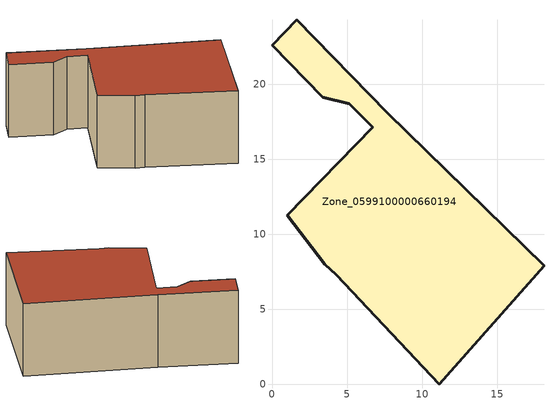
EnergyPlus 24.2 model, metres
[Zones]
Zone_0599100000660194
 floor ground (C_G): 5.14,18.69 3.4,19.12 0,22.58 1.66,24.29 7.7,18.09 18.13,7.9 11.16,0 4.28,7.31 3.53,8 1.02,11.25 6.73,17.11 z0.52
 wall outside (C_F): 3.4,19.12 5.14,18.69 6.73,17.11 1.02,11.25 3.53,8 4.28,7.31 11.16,0 18.13,7.9 7.7,18.09 1.66,24.29 0,22.58 3.4,19.12 z0.52:9.68
 roof outside (C_R): 4.28,7.31 11.16,0 18.13,7.9 7.7,18.09 1.66,24.29 0,22.58 3.4,19.12 5.14,18.69 6.73,17.11 1.02,11.25 3.53,8 z9.68
[BUILDING]
Pand.0599100000660194: North Axis=0; Terrain=City; Loads Convergence Tolerance Value=0.04; Temperature Convergence Tolerance Value=0.4; Solar Distribution=FullExterior; Maximum Number of Warmup Days=25; Minimum Number of Warmup Days=1
[Site:Location]
Rotterdam.The.Hague.AP_ZH_NLD Design_Conditions: Latitude=51.96; Longitude=4.45; Time Zone=1; Elevation=-4.5
[SITE:GROUNDTEMPERATURE:BUILDINGSURFACE]
18, 18, 18, 18, 18, 18, 18, 18, 18, 18, 18, 18
[MATERIAL] Thermal Absorptance=0.9; Solar Absorptance=0.7; Visible Absorptance=0.7
Name | Roughness | Thickness | Conductivity | Density | Specific Heat
G.TI.1946 | MediumSmooth | 0.15 | 1 | 540 | 1210
F.TI.1946 | Rough | 0.3 | 0.857143 | 1920 | 840
R.TI.1946 | MediumRough | 0.2 | 0.1 | 1500 | 1000
[CONSTRUCTION]
C_G: G.TI.1946
C_F: F.TI.1946
C_R: R.TI.1946
[ZONE]
Zone_0599100000660194: Type=1; Multiplier=1; Ceiling Height=Autocalculate; Volume=Autocalculate; Floor Area=autocalculate; Part of Total Floor Area=Yes
[ZONEINFILTRATION:DESIGNFLOWRATE]
Infil_Zone_0599100000660194: Zone or ZoneList or Space or SpaceList=Zone_0599100000660194; Schedule=AlwaysOn; Design Flow Rate Calculation Method=Flow/Area; Flow Rate per Floor Area=0.003; Constant Term Coefficient=1; Temperature Term Coefficient=0; Velocity Term Coefficient=0; Velocity Squared Term Coefficient=0
[HVACTEMPLATE:ZONE:IDEALLOADSAIRSYSTEM]
Zone_0599100000660194: Maximum Heating Supply Air Temperature=50; Minimum Cooling Supply Air Temperature=13; Maximum Heating Supply Air Humidity Ratio=0.0156; Minimum Cooling Supply Air Humidity Ratio=0.0077; Heating Limit=NoLimit; Cooling Limit=NoLimit; Dehumidification Control Type=ConstantSensibleHeatRatio; Cooling Sensible Heat Ratio=0.7; Dehumidification Setpoint=60; Humidification Control Type=None; Humidification Setpoint=30; Outdoor Air Method=None; Outdoor Air Flow Rate per Person=0.00944; Outdoor Air Flow Rate per Zone Floor Area=0; Outdoor Air Flow Rate per Zone=0; Demand Controlled Ventilation Type=None; Outdoor Air Economizer Type=NoEconomizer; Heat Recovery Type=None; Sensible Heat Recovery Effectiveness=0.7; Latent Heat Recovery Effectiveness=0.65
[ZONECONTROL:THERMOSTAT]
ThermostatControl_Zone_0599100000660194: Zone or ZoneList=Zone_0599100000660194; Control Type Schedule=DualSetpointControlType; Control 1=Thermostat_Zone_0599100000660194; Temperature Difference Between Cutout And Setpoint=0
[THERMOSTATSETPOINT:DUALSETPOINT]
Thermostat_Zone_0599100000660194: Heating Setpoint Temperature Schedule=HeatingSetpoint_Zone_0599100000660194; Cooling Setpoint Temperature Schedule=CoolingSetpoint_Zone_0599100000660194
[SCHEDULE:COMPACT]
HeatingSetpoint_Zone_0599100000660194: Through: 12/31, For: AllDays, Until: 24:00, 21
CoolingSetpoint_Zone_0599100000660194: Through: 12/31, For: AllDays, Until: 24:00, 24
DualSetpointControlType: Through: 12/31, For: AllDays, Until: 24:00, 4
AlwaysOn: Through: 12/31, For: AllDays, Until: 24:00, 1
